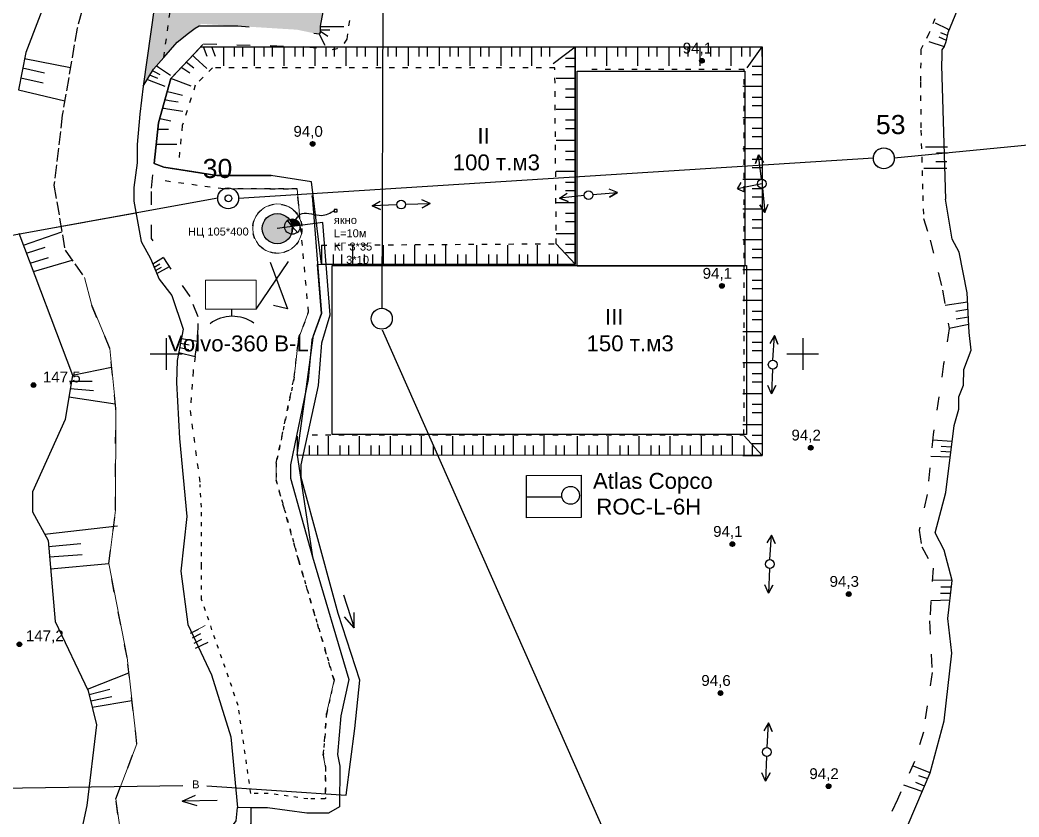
# Model space of a CAD drawing. Header units: millimetres. Extents: x 6243 to 9314, y 4730 to 7085.
# Drawn here: x 6954 to 7268, y 5654.5 to 5904.9 of the extents above; entities that cross this region are included whole.
import ezdxf

# ---------------------------------------------------------------- set-up
doc = ezdxf.new("R2010")
doc.units = ezdxf.units.MM
doc.header["$LTSCALE"] = 0.7
doc.linetypes.add('ACAD_ISO02W100', pattern=[15, 12, -3])
doc.linetypes.add('ACAD_ISO03W100', pattern=[30, 12, -18])
for name, color, linetype in [('відм', 14, 'Continuous'), ('горный отвод', 7, 'Continuous'), ('Пикет', 7, 'Continuous'), ('свердловини', 7, 'Continuous'), ('чорн', 255, 'Continuous')]:
    doc.layers.add(name, color=color, linetype=linetype)
doc.styles.get("Standard").update_dxf_attribs({"font": 'arial.ttf'})

# ---------------------------------------------------------------- blocks, each defined once
blk = doc.blocks.new('2')
at = {"layer": 'чорн', "color": 7, "ltscale": 0.2, "transparency": 33554687}
for points in [[(5384.23, 2474.06), (5382.07, 2477.27), (5383.33, 2476.55), (5382.07, 2477.27), (5382.25, 2475.85)], [(5385.02, 2472.91), (5387.23, 2469.73), (5387.02, 2471.17), (5387.23, 2469.73), (5385.97, 2470.41)]]:
    blk.add_lwpolyline(points, dxfattribs=at)
blk.add_circle((5384.63, 2473.49), 0.697, dxfattribs=at)

msp = doc.modelspace()

# ---------------------------------------------------------------- hatches: boundary and pattern name
at = {"ltscale": 0.2, "true_color": 0x000000, "transparency": 33554687}
h = msp.add_hatch(color=18, dxfattribs=at)
h.dxf.hatch_style = 1
h.paths.add_polyline_path([(7038.7, 5842.24, 0.06527), (7038.16, 5841.93), (7039.62, 5840.02, 0.128712)])
h.paths.add_polyline_path([(7039.66, 5839.38, 0.033608), (7039.62, 5840.02), (7039.33, 5837.63, 0.094694)])
at = {"layer": 'відм', "ltscale": 0.2}
h = msp.add_hatch(color=0, dxfattribs=at)
h.dxf.hatch_style = 1
h.paths.add_polyline_path([(6959.02, 5790.22, 1), (6957.55, 5790.23, 1)])
h = msp.add_hatch(color=0, dxfattribs=at)
h.dxf.hatch_style = 1
h.paths.add_polyline_path([(6954.59, 5708.76, 1), (6953.13, 5708.76, 1)])
at = {"layer": 'чорн', "ltscale": 0.2, "transparency": 33554687}
h = msp.add_hatch(color=8, dxfattribs=at)
h.dxf.hatch_style = 1
h.paths.add_polyline_path([(7056.45, 5940.3), (7056.68, 5942.17), (7057.18, 5944.31), (7057.34, 5946.06), (7057.41, 5946.53), (7057.5, 5947.49), (7057.8, 5949.27), (7058.02, 5950.59), (7058.34, 5951.03), (7058.92, 5951.83), (7010.66, 5951.83), (7002.32, 5951.83), (6992.74, 5884.17), (6995.98, 5889.47), (6999.23, 5893.2), (7003.42, 5898.01), (7006.96, 5900.76), (7009.04, 5902.37), (7009.59, 5902.65), (7011.03, 5903.73), (7021.97, 5903.06), (7022.46, 5903.06), (7026.06, 5902.81), (7041.09, 5901.88), (7046.38, 5900.78), (7048.02, 5900.55), (7048.32, 5900.76), (7048.43, 5901.56), (7048.43, 5902.99), (7048.54, 5903.52), (7049.99, 5910.64), (7051.12, 5914.49), (7051.4, 5917.06), (7051.94, 5919.93), (7052.43, 5922.51), (7053.01, 5925.72), (7054.3, 5930.51), (7055.29, 5935.11), (7055.49, 5937.45), (7056.05, 5939.1)])
h.paths.add_polyline_path([(7042.04, 5904.6), (7055.62, 5904.59), (7055.63, 5911.59), (7042.04, 5911.61)], flags=24)
h = msp.add_hatch(color=256, dxfattribs=at)
h.dxf.hatch_style = 1
h.paths.add_polyline_path([(7169.07, 5892.14, 1), (7167.6, 5892.15, 1)])
at = {"layer": 'чорн', "ltscale": 0.2}
h = msp.add_hatch(color=256, dxfattribs=at)
h.dxf.hatch_style = 1
h.paths.add_polyline_path([(7046.74, 5865.98, 1), (7045.27, 5865.98, 1)])
h = msp.add_hatch(color=5, dxfattribs=at)
h.dxf.hatch_style = 1
h.paths.add_polyline_path([(7030.15, 5839.38, 1), (7039.66, 5839.38, 1)])
at = {"layer": 'чорн', "ltscale": 0.2, "true_color": 0x000000, "transparency": 33554687}
h = msp.add_hatch(dxfattribs=at)
h.set_pattern_fill('ANGLE', color=18)
h.set_pattern_definition([(0, (0, 0), (0, 6.985), [5.08, -1.905]), (90, (0, 0), (-6.985, 4e-16), [5.08, -1.905])])
h.paths.add_polyline_path([(7040.72, 5842.17, 0.21866), (7038.71, 5842.25, -0.128712), (7039.62, 5840.03)])
h.paths.add_polyline_path([(7038.71, 5842.25, 0.06527), (7038.17, 5841.94), (7039.62, 5840.03, 0.128712)])
h.paths.add_polyline_path([(7039.62, 5840.03, -0.033608), (7039.67, 5839.39, -0.094694), (7039.33, 5837.64, 0.212662), (7041.21, 5838.21)])
h.paths.add_polyline_path([(7039.67, 5839.39, 0.033608), (7039.62, 5840.03), (7039.33, 5837.64, 0.094694)])
at = {"layer": 'чорн', "linetype": 'ACAD_ISO03W100', "ltscale": 0.2, "transparency": 33554687}
h = msp.add_hatch(color=8, dxfattribs=at)
h.dxf.hatch_style = 1
h.paths.add_polyline_path([(7038.7, 5842.24, -0.128712), (7039.62, 5840.02), (7042, 5840.34, 0.491349)])
at = {"layer": 'чорн', "ltscale": 0.2}
h = msp.add_hatch(color=256, dxfattribs=at)
h.dxf.hatch_style = 1
h.paths.add_polyline_path([(7175.33, 5821.36, 1), (7173.87, 5821.36, 1)])
h = msp.add_hatch(color=256, dxfattribs=at)
h.dxf.hatch_style = 1
h.paths.add_polyline_path([(7203.24, 5770.54, 1), (7201.77, 5770.54, 1)])
h = msp.add_hatch(color=256, dxfattribs=at)
h.dxf.hatch_style = 1
h.paths.add_polyline_path([(7178.63, 5740.27, 1), (7177.17, 5740.27, 1)])
h = msp.add_hatch(color=256, dxfattribs=at)
h.dxf.hatch_style = 1
h.paths.add_polyline_path([(7215.21, 5724.56, 1), (7213.75, 5724.56, 1)])
h = msp.add_hatch(color=256, dxfattribs=at)
h.dxf.hatch_style = 1
h.paths.add_polyline_path([(7174.91, 5693.44, 1), (7173.44, 5693.44, 1)])
h = msp.add_hatch(color=256, dxfattribs=at)
h.dxf.hatch_style = 1
h.paths.add_polyline_path([(7208.86, 5664.15, 1), (7207.39, 5664.15, 1)])

# ---------------------------------------------------------------- linework, layer by layer
at = {"color": 7, "ltscale": 0.2, "transparency": 33554687}
for points in [[(7179.51, 5851.83), (7180.63, 5853.9)], [(7187.16, 5853.5), (7179.51, 5851.83)], [(7179.51, 5851.83), (7181.67, 5850.96)]]:
    msp.add_lwpolyline(points, dxfattribs=at)
at = {"ltscale": 0.2, "transparency": 33554687}
msp.add_lwpolyline([(7052.8, 5844.67), (7053.66, 5844.67), (7053.66, 5845.38), (7052.8, 5845.38)], close=True, dxfattribs=at)
msp.add_spline([(7039.62, 5840.02), (7042.74, 5844.13), (7048.83, 5843.55), (7052.8, 5845.04)], degree=3, dxfattribs=at)
at = {"layer": 'відм', "color": 0, "ltscale": 0.2}
for centre in [(6958.29, 5790.22), (6953.86, 5708.76)]:
    msp.add_circle(centre, 0.733, dxfattribs=at)
at = {"layer": 'горный отвод', "color": 7, "ltscale": 0.2}
msp.add_circle((7019.54, 5848.89), 1.06, dxfattribs=at)
at = {"layer": 'Пикет', "color": 7, "ltscale": 0.2}
for p in [(7032.85, 5856.02), (7045.83, 5849.61), (7048.78, 5812.68)]:
    msp.add_point(p, dxfattribs=at)
at = {"layer": 'свердловини', "color": 7, "ltscale": 0.5}
for p, q in [((7069.19, 6181.27), (7067.7, 5814.36)), ((7374.64, 5875.73), (7228.78, 5861.48)), ((7222.2, 5861.47), (7022.76, 5848.89)), ((7016.18, 5848.9), (6943.86, 5835.87)), ((7067.85, 5807.62), (7156.74, 5606.64))]:
    msp.add_line(p, q, dxfattribs=at)
at = {"layer": 'свердловини', "color": 7}
for centre in [(7225.49, 5861.47), (7019.47, 5848.9), (7067.73, 5811.07)]:
    msp.add_circle(centre, 3.29, dxfattribs=at)
at = {"layer": 'чорн', "color": 18, "ltscale": 0.2, "true_color": 0x000000, "transparency": 33554687}
for p, q in [((7055.8, 5902.82), (7048.43, 5902.82)), ((7241.63, 5904.05), (7245.48, 5902.16)), ((7049.91, 5896.9), (7048.02, 5900.55)), ((7051.37, 5901.75), (7048.43, 5901.75)), ((7050.74, 5899.73), (7048.43, 5901.27)), ((7242.73, 5899.63), (7245.1, 5898.59)), ((7243.29, 5901.02), (7245.13, 5900.32)), ((7239.68, 5898.17), (7244.45, 5896.64)), ((6997.55, 5890.04), (6996.88, 5890.49)), ((7001.33, 5887.54), (6997.55, 5890.04)), ((6994.77, 5885.97), (6994.02, 5886.27)), ((6995.56, 5887.33), (6994.85, 5887.63)), ((6997.4, 5886.54), (6995.56, 5887.33)), ((6996.35, 5888.65), (6995.7, 5889.01)), ((6998.13, 5887.69), (6996.35, 5888.65)), ((6999.67, 5884.04), (6994.77, 5885.97))]:
    msp.add_line(p, q, dxfattribs=at)
at = {"layer": 'чорн', "ltscale": 0.2, "transparency": 33554687}
for p, q in [((7245.48, 5902.16), (7246.03, 5901.89)), ((7245.13, 5900.32), (7245.46, 5900.2)), ((6994.99, 5799.99), (6994.99, 5799.99)), ((6994.99, 5799.99), (6999.99, 5799.99)), ((7194.99, 5799.99), (7194.99, 5799.99))]:
    msp.add_line(p, q, dxfattribs=at)
at = {"layer": 'чорн', "color": 1, "ltscale": 0.2, "transparency": 33554687}
for p, q in [((7012.83, 5893.48), (7011.7, 5896.52)), ((7015.48, 5893.48), (7014.32, 5896.52)), ((7018.05, 5890.52), (7018.05, 5896.52)), ((7021.4, 5893.48), (7021.4, 5896.52)), ((7024.03, 5893.48), (7024.03, 5896.52)), ((7027.75, 5890.52), (7027.75, 5896.52)), ((7030.76, 5893.48), (7030.76, 5896.52)), ((7033.39, 5893.48), (7033.39, 5896.52)), ((7037.11, 5890.52), (7037.11, 5896.52)), ((7040.47, 5893.48), (7040.47, 5896.52)), ((7043.09, 5893.48), (7043.09, 5896.52)), ((7046.82, 5890.52), (7046.82, 5896.52)), ((7050.22, 5893.48), (7050.22, 5896.52)), ((7052.85, 5893.48), (7052.85, 5896.52)), ((7056.57, 5890.52), (7056.57, 5896.52)), ((7060, 5893.48), (7060, 5896.52)), ((7062.62, 5893.48), (7062.62, 5896.52)), ((7066.35, 5890.52), (7066.35, 5896.52)), ((7069.77, 5893.48), (7069.77, 5896.52)), ((7072.4, 5893.48), (7072.4, 5896.52)), ((7076.12, 5890.52), (7076.12, 5896.52)), ((7079.5, 5893.48), (7079.5, 5896.52)), ((7082.12, 5893.48), (7082.12, 5896.52)), ((7085.85, 5890.52), (7085.85, 5896.52)), ((7089.2, 5893.48), (7089.2, 5896.52)), ((7091.83, 5893.48), (7091.83, 5896.52)), ((7095.55, 5890.52), (7095.55, 5896.52)), ((7098.85, 5893.48), (7098.85, 5896.52)), ((7101.48, 5893.48), (7101.48, 5896.52)), ((7105.2, 5890.52), (7105.2, 5896.52)), ((7108.56, 5893.48), (7108.56, 5896.52)), ((7111.19, 5893.48), (7111.19, 5896.52)), ((7114.91, 5890.52), (7114.91, 5896.52)), ((7117.92, 5893.48), (7117.92, 5896.52)), ((7120.54, 5893.48), (7120.54, 5896.52)), ((7121.6, 5891.23), (7128.52, 5896.52)), ((7132.12, 5893.48), (7132.12, 5896.52)), ((7134.75, 5893.48), (7134.75, 5896.52)), ((7138.47, 5890.52), (7138.47, 5896.52)), ((7141.88, 5893.48), (7141.88, 5896.52)), ((7144.51, 5893.48), (7144.51, 5896.52)), ((7148.23, 5890.52), (7148.23, 5896.52)), ((7151.65, 5893.48), (7151.65, 5896.52)), ((7154.28, 5893.48), (7154.28, 5896.52)), ((7158, 5890.52), (7158, 5896.52)), ((7161.43, 5893.48), (7161.43, 5896.52)), ((7164.05, 5893.48), (7164.05, 5896.52)), ((7167.78, 5890.52), (7167.78, 5896.52)), ((7171.15, 5893.48), (7171.15, 5896.52)), ((7173.78, 5893.48), (7173.78, 5896.52)), ((7177.5, 5890.52), (7177.5, 5896.52)), ((7180.86, 5893.48), (7180.86, 5896.52)), ((7182.59, 5889.85), (7187.21, 5896.52)), ((7183.49, 5893.48), (7183.49, 5896.52)), ((7187.21, 5893.48), (7187.21, 5896.52)), ((7009.1, 5893.08), (7008.3, 5893.83)), ((7012.79, 5889.64), (7009.1, 5893.08)), ((7125.47, 5892.97), (7128.52, 5892.97)), ((7005.56, 5889.45), (7004.71, 5890.02)), ((7007.4, 5888.22), (7005.56, 5889.45)), ((7006.82, 5891.24), (7006.28, 5891.69)), ((7008.64, 5889.76), (7006.82, 5891.24)), ((7125.47, 5890.34), (7128.52, 5890.34)), ((7184.16, 5890.45), (7187.21, 5890.45)), ((7007.83, 5884.11), (7001.45, 5886.55)), ((7122.51, 5886.62), (7128.52, 5886.62)), ((7184.16, 5887.82), (7187.21, 5887.82)), ((7125.47, 5883.26), (7128.52, 5883.26)), ((7181.21, 5884.1), (7187.21, 5884.1)), ((7001.38, 5882.12), (7000.29, 5882.4)), ((7005.09, 5881.19), (7001.38, 5882.12)), ((7125.47, 5880.64), (7128.52, 5880.64)), ((7184.16, 5880.67), (7187.21, 5880.67)), ((6999.35, 5877.08), (6998.82, 5877.16)), ((7000.4, 5876.92), (6999.35, 5877.08)), ((7000.93, 5879.56), (6999.56, 5879.8)), ((7005.21, 5876.19), (7000.4, 5876.92)), ((7003.78, 5879.07), (7000.93, 5879.56)), ((7122.51, 5876.91), (7128.52, 5876.91)), ((7184.16, 5878.05), (7187.21, 5878.05)), ((6998.46, 5873.74), (6997.9, 5873.85)), ((7001.43, 5873.18), (6998.46, 5873.74)), ((7181.21, 5874.32), (7187.21, 5874.32)), ((7000.74, 5870.52), (6997.32, 5870.52)), ((7125.47, 5873.51), (7128.52, 5873.51)), ((7125.47, 5870.88), (7128.52, 5870.88)), ((7184.16, 5870.95), (7187.21, 5870.95)), ((7184.16, 5868.32), (7187.21, 5868.32)), ((7003.36, 5865.76), (6996.82, 5865.76)), ((7122.51, 5867.16), (7128.52, 5867.16)), ((7181.21, 5864.6), (7187.21, 5864.6)), ((7125.47, 5863.73), (7128.52, 5863.73)), ((7125.47, 5861.11), (7128.52, 5861.11)), ((7184.16, 5861.24), (7187.21, 5861.24)), ((7184.16, 5858.61), (7187.21, 5858.61)), ((7122.51, 5857.38), (7128.52, 5857.38)), ((7181.21, 5854.89), (7187.21, 5854.89)), ((7125.47, 5853.96), (7128.52, 5853.96)), ((7184.16, 5851.97), (7187.21, 5851.97)), ((7125.47, 5851.33), (7128.52, 5851.33)), ((7184.16, 5849.35), (7187.21, 5849.35)), ((7122.51, 5847.61), (7128.52, 5847.61)), ((7181.21, 5845.62), (7187.21, 5845.62)), ((7125.47, 5844.23), (7128.52, 5844.23)), ((7184.16, 5842.27), (7187.21, 5842.27)), ((7125.47, 5841.61), (7128.52, 5841.61)), ((7184.16, 5839.64), (7187.21, 5839.64)), ((7122.51, 5837.88), (7128.52, 5837.88)), ((7048.77, 5834.18), (7048.77, 5828.18)), ((7058.48, 5834.18), (7058.48, 5828.18)), ((7068.2, 5834.18), (7068.2, 5828.18)), ((7077.98, 5834.18), (7077.98, 5828.18)), ((7087.75, 5834.18), (7087.75, 5828.18)), ((7097.51, 5834.18), (7097.51, 5828.18)), ((7107.22, 5834.18), (7107.22, 5828.18)), ((7116.57, 5834.18), (7116.57, 5828.18)), ((7122.56, 5834.64), (7128.52, 5828.18)), ((7125.47, 5834.53), (7128.52, 5834.53)), ((7181.21, 5835.92), (7187.21, 5835.92)), ((7184.16, 5832.91), (7187.21, 5832.91)), ((7052.49, 5831.22), (7052.49, 5828.18)), ((7055.12, 5831.22), (7055.12, 5828.18)), ((7062.2, 5831.22), (7062.2, 5828.18)), ((7064.83, 5831.22), (7064.83, 5828.18)), ((7071.93, 5831.22), (7071.93, 5828.18)), ((7074.55, 5831.22), (7074.55, 5828.18)), ((7081.7, 5831.22), (7081.7, 5828.18)), ((7084.33, 5831.22), (7084.33, 5828.18)), ((7091.48, 5831.22), (7091.48, 5828.18)), ((7094.1, 5831.22), (7094.1, 5828.18)), ((7101.23, 5831.22), (7101.23, 5828.18)), ((7103.86, 5831.22), (7103.86, 5828.18)), ((7110.94, 5831.22), (7110.94, 5828.18)), ((7113.56, 5831.22), (7113.56, 5828.18)), ((7120.29, 5831.22), (7120.29, 5828.18)), ((7122.92, 5831.22), (7122.92, 5828.18)), ((7125.47, 5831.9), (7128.52, 5831.9)), ((7184.16, 5830.28), (7187.21, 5830.28)), ((7122.51, 5828.18), (7128.52, 5828.18)), ((7181.21, 5826.56), (7187.21, 5826.56)), ((7184.16, 5823.2), (7187.21, 5823.2)), ((7184.16, 5820.58), (7187.21, 5820.58)), ((7181.21, 5816.85), (7187.21, 5816.85)), ((7184.16, 5813.45), (7187.21, 5813.45)), ((7184.16, 5810.82), (7187.21, 5810.82)), ((7181.21, 5807.1), (7187.21, 5807.1)), ((7184.16, 5803.67), (7187.21, 5803.67)), ((7184.16, 5801.05), (7187.21, 5801.05)), ((7181.21, 5797.32), (7187.21, 5797.32)), ((7184.16, 5793.9), (7187.21, 5793.9)), ((7184.16, 5791.27), (7187.21, 5791.27)), ((7181.21, 5787.55), (7187.21, 5787.55)), ((7184.16, 5784.17), (7187.21, 5784.17)), ((7184.16, 5781.55), (7187.21, 5781.55)), ((7181.21, 5777.82), (7187.21, 5777.82)), ((7041.17, 5774.18), (7041.17, 5768.18)), ((7050.88, 5774.18), (7050.88, 5768.18)), ((7060.6, 5774.18), (7060.6, 5768.18)), ((7070.38, 5774.18), (7070.38, 5768.18)), ((7080.15, 5774.18), (7080.15, 5768.18)), ((7089.91, 5774.18), (7089.91, 5768.18)), ((7099.61, 5774.18), (7099.61, 5768.18)), ((7108.97, 5774.18), (7108.97, 5768.18)), ((7118.68, 5774.18), (7118.68, 5768.18)), ((7129.09, 5774.18), (7129.09, 5768.18)), ((7138.79, 5774.18), (7138.79, 5768.18)), ((7148.52, 5774.18), (7148.52, 5768.18)), ((7158.29, 5774.18), (7158.29, 5768.18)), ((7168.07, 5774.18), (7168.07, 5768.18)), ((7177.82, 5774.18), (7177.82, 5768.18)), ((7181.6, 5774.22), (7187.21, 5768.12)), ((7184.16, 5774.47), (7187.21, 5774.47)), ((7044.89, 5771.23), (7044.89, 5768.18)), ((7047.52, 5771.23), (7047.52, 5768.18)), ((7054.6, 5771.23), (7054.6, 5768.18)), ((7057.23, 5771.23), (7057.23, 5768.18)), ((7064.33, 5771.23), (7064.33, 5768.18)), ((7066.95, 5771.23), (7066.95, 5768.18)), ((7074.1, 5771.23), (7074.1, 5768.18)), ((7076.73, 5771.23), (7076.73, 5768.18)), ((7083.87, 5771.23), (7083.87, 5768.18)), ((7086.5, 5771.23), (7086.5, 5768.18)), ((7093.63, 5771.23), (7093.63, 5768.18)), ((7096.26, 5771.23), (7096.26, 5768.18)), ((7103.34, 5771.23), (7103.34, 5768.18)), ((7105.96, 5771.23), (7105.96, 5768.18)), ((7112.69, 5771.23), (7112.69, 5768.18)), ((7115.32, 5771.23), (7115.32, 5768.18)), ((7122.4, 5771.23), (7122.4, 5768.18)), ((7125.03, 5771.23), (7125.03, 5768.18)), ((7132.81, 5771.23), (7132.81, 5768.18)), ((7135.44, 5771.23), (7135.44, 5768.18)), ((7142.52, 5771.23), (7142.52, 5768.18)), ((7145.14, 5771.23), (7145.14, 5768.18)), ((7152.24, 5771.23), (7152.24, 5768.18)), ((7154.87, 5771.23), (7154.87, 5768.18)), ((7162.02, 5771.23), (7162.02, 5768.18)), ((7164.64, 5771.23), (7164.64, 5768.18)), ((7171.79, 5771.23), (7171.79, 5768.18)), ((7174.42, 5771.23), (7174.42, 5768.18)), ((7181.55, 5771.23), (7181.55, 5768.18)), ((7184.16, 5771.84), (7187.21, 5771.84)), ((7184.17, 5771.23), (7184.17, 5768.18)), ((7181.21, 5768.12), (7187.21, 5768.12))]:
    msp.add_line(p, q, dxfattribs=at)
at = {"layer": 'чорн', "color": 7, "linetype": 'ACAD_ISO03W100', "ltscale": 0.2}
for p, q in [((7046.16, 5896.28), (7043, 5896.59)), ((7032.53, 5851.84), (7041.15, 5851.84)), ((7044.71, 5813.18), (7042.45, 5837.67)), ((7034.56, 5765.67), (7040.22, 5792.68)), ((7041.64, 5735), (7034.56, 5760.34)), ((7052.75, 5697.5), (7041.64, 5735)), ((7049.34, 5673.89), (7050.41, 5686.97)), ((7050.03, 5661.8), (7050.04, 5670.06))]:
    msp.add_line(p, q, dxfattribs=at)
at = {"layer": 'чорн', "color": 18, "ltscale": 0.2, "true_color": 0x000000}
for p, q in [((7245.55, 5865.02), (7238.56, 5865.02)), ((7245.55, 5863.12), (7241.99, 5863.12)), ((7245.32, 5858.29), (7238.09, 5858.29)), ((7245.32, 5860.35), (7241.82, 5860.35))]:
    msp.add_line(p, q, dxfattribs=at)
at = {"layer": 'чорн', "color": 7, "lineweight": 0, "ltscale": 0.2}
for p, q in [((7117.9, 5854.89), (7222.2, 5861.47)), ((7222.2, 5861.47), (7117.9, 5854.89)), ((6999.26, 5858.7), (7008.66, 5857.23)), ((7008.66, 5857.23), (7015.88, 5856.09)), ((7015.88, 5856.09), (7032.82, 5856.09)), ((6989.81, 5848), (6989.82, 5852.28)), ((7020.94, 5851.84), (7032.53, 5851.84)), ((7041.15, 5851.84), (7041.54, 5847.54)), ((7244.85, 5848.64), (7246.98, 5836.09)), ((6990.5, 5844.27), (6989.81, 5848)), ((7041.54, 5847.54), (7042.01, 5842.44)), ((6943.86, 5835.87), (6990.5, 5844.27)), ((6974.29, 5841.35), (6943.86, 5835.87)), ((7042.57, 5840.42), (7049.19, 5841.31)), ((7049.19, 5841.31), (7051.47, 5812.24)), ((7246.98, 5836.09), (7249.13, 5831.96)), ((7249.13, 5831.96), (7251.63, 5819.19)), ((6976.47, 5815.61), (6974.27, 5824.03)), ((7251.63, 5819.19), (7252.32, 5806.75)), ((6982.27, 5801.69), (6976.47, 5815.61)), ((7041.54, 5804.73), (7044.71, 5813.18)), ((7051.47, 5812.24), (7048.9, 5803.45)), ((7040.22, 5792.68), (7041.54, 5804.73)), ((7252.32, 5806.75), (7252.89, 5801.2)), ((6984.12, 5782.88), (6982.27, 5801.69)), ((7048.9, 5803.45), (7047.87, 5790.09)), ((7252.89, 5801.2), (7250.58, 5795.07)), ((7250.58, 5795.07), (7250.57, 5790.14)), ((7047.87, 5790.09), (7042.41, 5765.19)), ((7250.57, 5790.14), (7249.06, 5786.51)), ((7249.06, 5786.51), (7249.05, 5782.6)), ((6984.09, 5750.9), (6984.12, 5782.88)), ((7249.05, 5782.6), (7247.55, 5777.49)), ((7247.55, 5777.49), (7245, 5756.49)), ((7034.56, 5760.34), (7034.56, 5765.67)), ((7245, 5756.49), (7241.65, 5743.79)), ((6981.95, 5734.12), (6984.09, 5750.9)), ((7046.39, 5746.47), (7053.98, 5718.48)), ((7241.65, 5743.79), (7244.41, 5738.34)), ((7099.57, 5735.91), (7156.74, 5606.64)), ((7244.41, 5738.34), (7247, 5728.83)), ((6987.7, 5704.58), (6981.95, 5734.12)), ((7247, 5728.83), (7245.61, 5716.84)), ((7053.98, 5718.48), (7060.87, 5697.5)), ((7245.61, 5716.84), (7246.89, 5705.95)), ((7007.92, 5712.35), (7012.26, 5714.7)), ((6990.79, 5677.47), (6987.7, 5704.58)), ((7246.89, 5705.95), (7244.46, 5684.71)), ((7050.41, 5686.97), (7052.75, 5697.5)), ((7060.87, 5697.5), (7059.29, 5682.31)), ((7059.29, 5682.31), (7056.54, 5661.36)), ((7244.46, 5684.71), (7240.06, 5668.33)), ((6984.12, 5660.19), (6990.79, 5677.47)), ((7050.04, 5670.06), (7049.34, 5673.89)), ((7240.06, 5668.33), (7233.17, 5652.15)), ((7021.99, 5663.71), (7050.03, 5661.8)), ((6987.74, 5634.54), (6984.12, 5660.19)), ((7054.5, 5661.5), (7054.49, 5657.73)), ((7056.54, 5661.36), (7054.5, 5661.5)), ((7021.98, 5653.32), (7022.4, 5657.44)), ((7031.77, 5657.43), (7026.54, 5657.43)), ((7026.54, 5657.43), (7026.54, 5652.44)), ((7044.2, 5655.72), (7031.77, 5657.43)), ((7054.49, 5657.73), (7051.04, 5655.71)), ((7051.04, 5655.71), (7044.2, 5655.72))]:
    msp.add_line(p, q, dxfattribs=at)
at = {"layer": 'чорн', "color": 1, "lineweight": 0, "ltscale": 0.2}
for p, q in [((7187.21, 5854.89), (7187.21, 5768.12)), ((7113.16, 5761.77), (7130.37, 5761.88)), ((7130.37, 5761.88), (7130.37, 5748.63)), ((7130.37, 5748.63), (7113.16, 5748.51))]:
    msp.add_line(p, q, dxfattribs=at)
at = {"layer": 'чорн', "lineweight": 0, "ltscale": 0.2}
for p, q in [((7032.53, 5851.84), (7020.94, 5851.84)), ((7041.15, 5851.84), (7032.53, 5851.84)), ((7041.54, 5847.54), (7041.15, 5851.84)), ((7042.01, 5842.44), (7041.54, 5847.54))]:
    msp.add_line(p, q, dxfattribs=at)
at = {"layer": 'чорн', "color": 7, "ltscale": 0.15}
for p, q in [((7246.98, 5836.09), (7244.85, 5848.64)), ((7249.13, 5831.96), (7246.98, 5836.09)), ((7251.63, 5819.19), (7249.13, 5831.96)), ((7252.32, 5806.75), (7251.63, 5819.19)), ((7252.89, 5801.2), (7252.32, 5806.75)), ((7250.58, 5795.07), (7252.89, 5801.2)), ((7250.57, 5790.14), (7250.58, 5795.07)), ((7249.06, 5786.51), (7250.57, 5790.14)), ((7249.05, 5782.6), (7249.06, 5786.51)), ((7247.55, 5777.49), (7249.05, 5782.6)), ((7245, 5756.49), (7247.55, 5777.49)), ((7241.65, 5743.79), (7245, 5756.49)), ((7244.41, 5738.34), (7241.65, 5743.79)), ((7247, 5728.83), (7244.41, 5738.34)), ((7245.61, 5716.84), (7247, 5728.83)), ((7246.89, 5705.95), (7245.61, 5716.84)), ((7244.46, 5684.71), (7246.89, 5705.95)), ((7240.06, 5668.33), (7244.46, 5684.71)), ((7233.17, 5652.15), (7240.06, 5668.33))]:
    msp.add_line(p, q, dxfattribs=at)
at = {"layer": 'чорн', "ltscale": 0.2}
for p, q in [((7049.19, 5841.31), (7034.91, 5839.38)), ((7051.47, 5812.24), (7049.19, 5841.31)), ((7048.9, 5803.45), (7051.47, 5812.24)), ((7047.87, 5790.09), (7048.9, 5803.45)), ((7042.41, 5765.19), (7047.87, 5790.09)), ((7042.41, 5761.15), (7042.41, 5765.19)), ((7046.39, 5746.47), (7042.41, 5761.15)), ((7053.98, 5718.48), (7046.39, 5746.47)), ((7060.87, 5697.5), (7053.98, 5718.48)), ((7059.29, 5682.31), (7060.87, 5697.5)), ((7056.54, 5661.36), (7059.29, 5682.31))]:
    msp.add_line(p, q, dxfattribs=at)
at = {"layer": 'чорн', "color": 1, "lineweight": 0, "ltscale": 0.2, "transparency": 33554687}
for p, q in [((7012.34, 5814.04), (7012.35, 5823.19)), ((7012.35, 5823.19), (7028.29, 5823.22)), ((7028.29, 5823.22), (7028.27, 5814.02)), ((7028.27, 5814.02), (7012.34, 5814.04))]:
    msp.add_line(p, q, dxfattribs=at)
at = {"layer": 'чорн', "color": 7, "linetype": 'ACAD_ISO03W100', "ltscale": 0.5}
msp.add_line((7009.99, 5811.67), (7007.48, 5818), dxfattribs=at)
at = {"layer": 'чорн', "color": 7, "ltscale": 0.2, "transparency": 33554687}
for p, q in [((6999.99, 5804.99), (6999.99, 5794.99)), ((7199.99, 5804.99), (7199.99, 5794.99)), ((6994.99, 5799.99), (7004.99, 5799.99)), ((7194.99, 5799.99), (7204.99, 5799.99)), ((7194.99, 5799.99), (7199.99, 5799.99))]:
    msp.add_line(p, q, dxfattribs=at)
at = {"layer": 'чорн', "color": 255, "lineweight": 0, "ltscale": 0.2}
for p, q in [((7042.41, 5765.19), (7042.41, 5761.15)), ((7042.41, 5761.15), (7046.39, 5746.47))]:
    msp.add_line(p, q, dxfattribs=at)
at = {"layer": 'чорн', "color": 7, "ltscale": 0.2}
for points in [[(7050.93, 6297.9), (7027.87, 6239.55), (6918.97, 6216.32), (6910.66, 6204.42), (6911.6, 5663.07), (7005.23, 5664.36)], [(6955.45, 5892.83), (6969.89, 5889.98)], [(6954.87, 5889.89), (6961.79, 5888.29)], [(6954.26, 5886.78), (6961.34, 5885.2)], [(6953.53, 5883.04), (6968.11, 5879.54)], [(7045.81, 5849.54), (7048.77, 5812.71), (7045.74, 5804.39)], [(6955.17, 5834.15), (6967.21, 5838.37)], [(6956.11, 5831.66), (6961.91, 5833.52)], [(6957.28, 5828.54), (6963.01, 5830.28)], [(6995.75, 5828.28), (6999.14, 5830.43)], [(6958.27, 5825.91), (6970.43, 5829.44)], [(6996.19, 5827.23), (6997.98, 5828.32)], [(6996.63, 5826.19), (6998.48, 5827.25)], [(6997.03, 5825.26), (7001.01, 5827.51)], [(7251.8, 5816.22), (7244.8, 5815.17)], [(7251.92, 5813.94), (7248.07, 5813.32)], [(7252.05, 5811.58), (7248.17, 5810.96)], [(7252.18, 5809.3), (7246.01, 5807.98)], [(7004.8, 5804.83), (7009.79, 5803.99)], [(7004.24, 5801.99), (7007.12, 5801.41)], [(7004.52, 5803.41), (7007.23, 5802.9)], [(7003.94, 5800.47), (7009.1, 5799.23)], [(6970.56, 5793.31), (6982.85, 5795.82)], [(6969.86, 5789.11), (6977.12, 5788.5)], [(6970.25, 5791.42), (6976.73, 5791.41)], [(6969.42, 5786.51), (6983.98, 5784.35)], [(7246.94, 5772.48), (7240.83, 5772.86)], [(7246.74, 5770.75), (7243.52, 5770.95)], [(7246.35, 5767.61), (7240.31, 5767.77)], [(7246.54, 5769.18), (7243.36, 5769.33)], [(6961.74, 5743.4), (6984.69, 5746.02)], [(6963.01, 5739.52), (6973.15, 5740.46)], [(6963.29, 5736.26), (6973.61, 5737.03)], [(6963.62, 5732.53), (6981.95, 5734.12)], [(7247, 5728.83), (7240.72, 5728.93)], [(7246.76, 5726.7), (7243.37, 5726.7)], [(7246.53, 5724.72), (7243.3, 5724.73)], [(7246.29, 5722.67), (7240.3, 5722.45)], [(7007.67, 5712.22), (7010.09, 5713.53)], [(7008.27, 5710.8), (7010.83, 5712.11)], [(7008.75, 5709.08), (7011.23, 5710.35)], [(7009.19, 5707.5), (7013.2, 5709.47)], [(6975.25, 5694.71), (6988.25, 5699.77)], [(6975.8, 5692.96), (6982.31, 5694.62)], [(6976.26, 5691.05), (6982.93, 5692.33)], [(6976.75, 5689), (6989.23, 5691.1)], [(7240.06, 5668.33), (7234.55, 5670.63)], [(7239.29, 5666.53), (7236.51, 5667.43)], [(7012.75, 5664.34), (7056.54, 5661.36)], [(7237.59, 5662.52), (7231.77, 5664.47)], [(7238.31, 5664.21), (7235.58, 5665.39)]]:
    msp.add_lwpolyline(points, dxfattribs=at)
at = {"layer": 'чорн', "color": 7, "ltscale": 0.5}
for points in [[(7138.69, 6164.65), (7113.23, 6178.85), (7095.6, 6187.52), (7073.13, 6192.28), (7039.1, 6189.38), (7022.19, 6188.38), (7003.53, 6185.13), (6989, 6185.15), (6969.22, 6174.82), (6966.03, 6169.62), (6962.65, 6155.69), (6961.36, 6136.42), (6959.66, 6119.22), (6962.83, 6101.88), (6964.98, 6074.03), (6966.82, 6064.29), (6966.79, 6042.76), (6967.84, 6026.47), (6973.55, 5973.68), (6971.14, 5952.72), (6966.26, 5929.74), (6964.37, 5916.91), (6955.84, 5894.77), (6953.53, 5883.04)], [(6953.72, 5837.98), (6970.56, 5793.31), (6968.22, 5779.39), (6957.94, 5756.67), (6957.94, 5750.39), (6962.85, 5741.37), (6965.08, 5715.93), (6975.52, 5694.15), (6978.08, 5683.45), (6975.02, 5658.13), (6968.32, 5627.03)], [(7003.2, 5790.99), (7004.13, 5773.39), (7006.43, 5748.88), (7004.63, 5731.72), (7006.81, 5714.97), (7014.23, 5699.14), (7020.26, 5679.67), (7022.4, 5657.44)], [(6920.79, 5466.74), (6914.85, 5468.71), (6921.03, 5477.33), (6929.1, 5498.92), (6936.08, 5509.98), (6948.62, 5528.55), (6955.98, 5548.26), (6972.12, 5575.57), (6985.33, 5589.67), (6996.29, 5604.71), (7006.58, 5625.15), (7015.6, 5644.57), (7021.98, 5653.32), (7022.4, 5657.44)], [(7026.54, 5657.43), (7026.54, 5652.44), (7017.72, 5637.9), (7013.68, 5621.81), (6990.43, 5588.84), (6972.58, 5570.05), (6956.45, 5537.28), (6940.03, 5508.77), (6929.68, 5491.01), (6924.82, 5481.47), (6921.03, 5477.33)]]:
    msp.add_lwpolyline(points, dxfattribs=at)
at = {"layer": 'чорн', "color": 18, "ltscale": 0.2, "true_color": 0x000000, "transparency": 33554687}
msp.add_lwpolyline([(7002.32, 5951.83), (6992.74, 5884.17)], dxfattribs=at)
at = {"layer": 'чорн', "color": 18, "linetype": 'ACAD_ISO03W100', "ltscale": 0.2, "true_color": 0x000000, "transparency": 33554687}
msp.add_lwpolyline([(6999.23, 5893.2), (7006.71, 5947.29), (7057.51, 5947.29)], dxfattribs=at)
at = {"layer": 'чорн', "color": 7, "linetype": 'ACAD_ISO03W100', "ltscale": 0.2, "transparency": 33554687}
for points in [[(7056.82, 5898.95), (7060.45, 5924.58)], [(7241.52, 5905.27), (7239.68, 5900.64), (7237.15, 5895.67), (7236.99, 5885.36), (7237.15, 5870.28), (7237.75, 5849.75), (7237.96, 5842.54), (7237.96, 5842.54), (7237.96, 5842.54), (7237.96, 5842.54), (7237.96, 5842.54), (7237.96, 5842.54), (7237.96, 5842.54), (7237.96, 5842.54), (7237.96, 5842.54), (7237.96, 5842.54)]]:
    msp.add_lwpolyline(points, dxfattribs=at)
at = {"layer": 'чорн', "color": 7, "linetype": 'ACAD_ISO02W100', "ltscale": 0.5}
msp.add_lwpolyline([(6977.54, 5922.87), (6972, 5902.35), (6967.35, 5875.08), (6964.73, 5853), (6968.19, 5832.6), (6974.27, 5824.03)], dxfattribs=at)
at = {"layer": 'чорн', "color": 7, "ltscale": 0.2, "transparency": 33554687}
for points in [[(7249.25, 5909.76), (7245.6, 5900.85), (7245, 5898.11), (7244.45, 5896.64), (7243.74, 5895.54), (7243.68, 5895.16), (7243.68, 5894.77), (7243.68, 5892.67), (7243.57, 5891.44), (7243.57, 5890.59)], [(7046.38, 5900.78), (7048.02, 5900.55), (7048.32, 5900.76), (7048.43, 5901.56), (7048.43, 5902.99), (7049.35, 5907.53)], [(6992.74, 5884.17), (6995.98, 5889.47), (6999.23, 5893.2), (7003.42, 5898.01), (7006.96, 5900.76), (7009.04, 5902.37), (7010.39, 5903.06), (7013.03, 5903.06), (7017.97, 5903.06), (7022.46, 5903.06), (7026.06, 5902.81)], [(7243.57, 5890.59), (7244.85, 5848.64)]]:
    msp.add_lwpolyline(points, dxfattribs=at)
at = {"layer": 'чорн', "color": 1, "ltscale": 0.2, "transparency": 33554687}
for points in [[(7048.43, 5901.27), (7048.32, 5900.76)], [(7128.52, 5896.52), (7128.52, 5828.07), (7048.77, 5828.18), (7045.61, 5854.11), (7032.82, 5856.09), (7015.88, 5856.09), (6999.26, 5858.7), (6996.2, 5859.81), (6997.54, 5872.57), (7001.45, 5886.55), (7010.83, 5896.52), (7187.21, 5896.52)], [(7187.21, 5896.52), (7187.21, 5768.12), (7041.17, 5768.18), (7046.26, 5805.8), (7048.77, 5812.71), (7047.54, 5828.07)], [(7047.54, 5828.07), (7128.52, 5828.18), (7128.52, 5896.52)], [(7187.21, 5896.52), (7187.21, 5854.89)], [(7008.78, 5894.34), (7001.45, 5886.55), (6997.54, 5872.57), (6996.2, 5859.81), (6999.26, 5858.7), (7015.88, 5856.09), (7032.82, 5856.09), (7032.82, 5856.09)], [(7028.27, 5814.02), (7038.46, 5829.03)], [(7032.66, 5828.86), (7038.13, 5814.15), (7033.73, 5815.23)], [(7020.58, 5811.83), (7020.58, 5814.03)], [(7041.17, 5768.18), (7045.93, 5736.24)]]:
    msp.add_lwpolyline(points, dxfattribs=at)
at = {"layer": 'чорн', "color": 7, "linetype": 'ACAD_ISO03W100', "ltscale": 0.5}
for points in [[(7007.48, 5818), (7001.56, 5826.66), (6995.37, 5836.32), (6995.39, 5852.11), (6997.54, 5872.57), (7001.45, 5886.55), (7011.7, 5897.44), (7043, 5896.59), (7052.22, 5895.69)], [(6987.74, 5634.54), (6984.12, 5660.19), (6990.79, 5677.47), (6987.7, 5704.58), (6981.95, 5734.12), (6984.09, 5750.9), (6984.12, 5782.88), (6982.27, 5801.69), (6976.47, 5815.61)], [(7009.1, 5799.23), (7009.98, 5805.35), (7009.99, 5811.67)]]:
    msp.add_lwpolyline(points, dxfattribs=at)
at = {"layer": 'чорн', "color": 1, "linetype": 'ACAD_ISO03W100', "ltscale": 0.2, "transparency": 33554687}
for points in [[(7048.77, 5834.18), (7122.56, 5834.64), (7122.13, 5889.9), (7014.55, 5889.9), (7009.14, 5884.5), (7005.05, 5871.78), (7003.89, 5860.09)], [(7181.6, 5825.85), (7181.6, 5889.37), (7132.15, 5889.37)], [(7045.86, 5774.55), (7181.55, 5774.62), (7181.6, 5825.85)]]:
    msp.add_lwpolyline(points, dxfattribs=at)
at = {"layer": 'чорн', "color": 1, "ltscale": 0.2, "transparency": 33554687}
for points in [[(7181.79, 5827.59), (7129.11, 5827.59), (7129.11, 5888.85), (7181.79, 5888.85)], [(7052.16, 5827.84), (7182.29, 5827.84), (7182.29, 5774.68), (7052.16, 5774.68)]]:
    msp.add_lwpolyline(points, close=True, dxfattribs=at)
at = {"layer": 'чорн', "color": 7, "ltscale": 0.15, "transparency": 33554687}
for points in [[(6992.74, 5884.17), (6991.74, 5875.35), (6990.82, 5865.76), (6990.89, 5860.06), (6989.82, 5852.28), (6989.81, 5848), (6992.15, 5835.35), (6995.02, 5829.99), (6997.79, 5823.45), (7001.76, 5818.32), (7005.36, 5807.74), (7003.45, 5797.97), (7003.2, 5790.99)], [(7045.74, 5804.39), (7044.65, 5792.02), (7039.03, 5765.2), (7039.02, 5760.95), (7045.93, 5736.24), (7057.36, 5697.66), (7054.84, 5686.3), (7053.84, 5674.12), (7054.51, 5670.47), (7054.49, 5657.73), (7051.04, 5655.71), (7044.2, 5655.72), (7031.77, 5657.43), (7022.4, 5657.44)]]:
    msp.add_lwpolyline(points, dxfattribs=at)
at = {"layer": 'чорн', "ltscale": 0.2}
msp.add_lwpolyline([(7032.82, 5856.09), (7015.88, 5856.09), (7008.66, 5857.23), (6999.26, 5858.7)], dxfattribs=at)
at = {"layer": 'чорн', "color": 7, "linetype": 'ACAD_ISO03W100', "ltscale": 0.2}
for points in [[(7040.22, 5792.68), (7041.54, 5804.73), (7044.71, 5813.18), (7041.54, 5847.54), (7041.15, 5851.84), (7032.53, 5851.84), (7018, 5851.84), (6999.64, 5854.35)], [(7009.1, 5799.23), (7008.44, 5794.64), (7007.51, 5782.18), (7010.66, 5758.94)]]:
    msp.add_lwpolyline(points, dxfattribs=at)
at = {"layer": 'чорн', "ltscale": 0.2, "transparency": 33554687}
for points in [[(7039.62, 5840.02), (7039.62, 5840.02), (7039.62, 5840.02), (7039.62, 5840.02), (7040.87, 5842.48)], [(7039.62, 5840.02), (7039.62, 5840.02), (7038.01, 5842.13)], [(7039.62, 5840.02), (7039.33, 5837.63)], [(7039.62, 5840.02), (7039.62, 5840.02), (7039.62, 5840.02)], [(7039.62, 5840.02), (7039.62, 5840.02), (7041.36, 5838.02)]]:
    msp.add_lwpolyline(points, dxfattribs=at)
at = {"layer": 'чорн', "color": 7, "linetype": 'ACAD_ISO03W100', "ltscale": 0.5, "transparency": 33554687}
msp.add_lwpolyline([(7237.96, 5842.54), (7240.09, 5835.78), (7243.98, 5820.04), (7246.01, 5807.98), (7244.29, 5796.88), (7241.01, 5774.67), (7239.1, 5755.79), (7236.56, 5744.61), (7237.41, 5739.42), (7240.96, 5732.71), (7239.89, 5716.11), (7240.68, 5699.86), (7237.92, 5681.18), (7235.16, 5671.98), (7229.77, 5660.05), (7225.38, 5650.89)], dxfattribs=at)
at = {"layer": 'чорн', "color": 7, "linetype": 'ACAD_ISO03W100', "ltscale": 0.15}
msp.add_lwpolyline([(7040.22, 5792.68), (7034.56, 5765.67), (7034.56, 5760.34), (7041.64, 5735), (7052.75, 5697.5), (7050.41, 5686.97), (7049.34, 5673.89), (7050.04, 5670.06), (7050.03, 5660.3), (7049.83, 5660.18), (7044.51, 5660.19), (7032.08, 5661.89), (7026.58, 5661.9), (7022.63, 5689.54), (7011.08, 5722.86), (7011.09, 5733.3), (7011.07, 5745.86), (7011.04, 5751.88), (7010.66, 5758.94)], dxfattribs=at)
at = {"layer": 'чорн', "color": 1, "ltscale": 0.2}
msp.add_lwpolyline([(7113.16, 5761.77), (7130.37, 5761.88), (7130.37, 5748.63), (7113.16, 5748.51)], close=True, dxfattribs=at)
msp.add_lwpolyline([(7113.16, 5755.14), (7124.29, 5755.14)], dxfattribs=at)
at = {"layer": 'чорн', "color": 5, "ltscale": 0.2}
for points in [[(7055.68, 5724.35), (7059.02, 5713.94), (7059.02, 5718.75)], [(7059.02, 5713.94), (7055.99, 5717.4)], [(7005.03, 5659.45), (7009.2, 5661.39)], [(7015.96, 5659.73), (7005.03, 5659.45), (7009.65, 5658.1)]]:
    msp.add_lwpolyline(points, dxfattribs=at)
at = {"layer": 'чорн', "color": 7, "ltscale": 0.2, "transparency": 33554687}
msp.add_circle((7168.34, 5892.14), 0.733, dxfattribs=at)
at = {"layer": 'чорн', "color": 7, "ltscale": 0.2}
for centre in [(7046.01, 5865.98), (7174.6, 5821.36), (7202.51, 5770.54), (7177.9, 5740.27), (7214.48, 5724.56), (7174.17, 5693.44), (7208.12, 5664.15)]:
    msp.add_circle(centre, 0.733, dxfattribs=at)
at = {"layer": 'чорн', "linetype": 'ACAD_ISO03W100', "ltscale": 0.2}
msp.add_circle((7034.91, 5839.38), 7.74, dxfattribs=at)
at = {"layer": 'чорн', "ltscale": 0.2}
msp.add_circle((7034.91, 5839.38), 4.75, dxfattribs=at)
at = {"layer": 'чорн', "ltscale": 0.2, "transparency": 33554687}
msp.add_circle((7039.62, 5840.02), 2.41, dxfattribs=at)
at = {"layer": 'чорн', "color": 1, "ltscale": 0.2}
msp.add_circle((7127.06, 5755.57), 2.8, dxfattribs=at)
at = {"layer": 'чорн', "color": 7, "linetype": 'ACAD_ISO03W100', "ltscale": 0.2}
msp.add_arc((7051.78, 5901.2), 5.52, 274.5975, 335.9365, dxfattribs=at)
at = {"layer": 'чорн', "color": 7, "lineweight": 0, "ltscale": 0.2, "transparency": 33554687}
for start, end in [(0, 180), (180, 0)]:
    msp.add_arc((7168.34, 5892.14), 0.733, start, end, dxfattribs=at)
at = {"layer": 'чорн', "color": 7, "lineweight": 0, "ltscale": 0.2}
for centre, radius, start, end in [((7046.01, 5865.98), 0.733, 0, 180), ((7046.01, 5865.98), 0.733, 180, 0), ((7225.49, 5861.47), 3.29, 360, 180.0699), ((7225.49, 5861.47), 3.29, 180.0699, 360), ((7019.47, 5848.9), 3.29, 63.4721, 180), ((7019.47, 5848.9), 3.29, 0, 63.4721), ((7019.47, 5848.9), 3.29, 180, 0), ((7019.54, 5848.89), 1.06, 0, 180), ((7019.54, 5848.89), 1.06, 180, 0), ((7034.91, 5839.38), 7.74, 23.2954, 180), ((7034.91, 5839.38), 4.75, 0, 180), ((7034.91, 5839.38), 7.74, 180, 347.2417), ((7034.91, 5839.38), 4.75, 180, 0), ((7174.6, 5821.36), 0.733, 0, 180), ((7174.6, 5821.36), 0.733, 180, 0), ((7067.73, 5811.07), 3.29, 0, 180), ((7067.73, 5811.07), 3.29, 180, 0), ((7202.51, 5770.54), 0.733, 0, 180), ((7202.51, 5770.54), 0.733, 180, 0), ((7177.9, 5740.27), 0.733, 0, 180), ((7177.9, 5740.27), 0.733, 180, 0), ((7214.48, 5724.56), 0.733, 0, 180), ((7214.48, 5724.56), 0.733, 180, 0), ((7174.17, 5693.44), 0.733, 0, 180), ((7174.17, 5693.44), 0.733, 180, 0), ((7208.12, 5664.15), 0.733, 0, 180), ((7208.12, 5664.15), 0.733, 180, 0)]:
    msp.add_arc(centre, radius, start, end, dxfattribs=at)
at = {"layer": 'чорн', "color": 255, "lineweight": 0, "ltscale": 0.2}
msp.add_arc((7034.91, 5839.38), 7.74, 7.6995, 23.2954, dxfattribs=at)
at = {"layer": 'чорн', "color": 1, "ltscale": 0.2, "transparency": 33554687}
msp.add_arc((7020.78, 5800.14), 11.69, 54.6841, 126.6921, dxfattribs=at)
at = {"layer": 'чорн', "color": 1, "lineweight": 0, "ltscale": 0.2}
for start, end in [(0, 180), (180, 0)]:
    msp.add_arc((7127.06, 5755.57), 2.8, start, end, dxfattribs=at)

# ---------------------------------------------------------------- block references
at = {"layer": 'чорн', "color": 7}
for p, xscale, yscale, zscale, rotation in [((19014.72, 5106.15), 1.999999999999999, 1.999999999999999, 1.999999999999999, 151.7122955772063), ((-4375.51, 8380.22), 2, 2, 2, 322.7360605673462), ((-4376.44, 8317.55), 2, 2, 2, 322.7360605673462)]:
    msp.add_blockref('2', p, dxfattribs=dict(at, xscale=xscale, yscale=yscale, zscale=zscale, rotation=rotation))
at = {"layer": 'чорн', "color": 7, "transparency": 33554687}
for p, xscale, yscale, zscale, rotation in [((7974.18, 17671.13), 2, 2, 2, 241.2561432651434), ((8620.11, 17596.78), 1.999999999999999, 1.999999999999999, 1.999999999999999, 237.8306776929358)]:
    msp.add_blockref('2', p, dxfattribs=dict(at, xscale=xscale, yscale=yscale, zscale=zscale, rotation=rotation))
at = {"layer": 'чорн', "color": 7, "lineweight": -2, "xscale": 2, "yscale": 2, "zscale": 2, "rotation": 322.7360605673462}
msp.add_blockref('2', (-4377.37, 8258.5), dxfattribs=at)

# ---------------------------------------------------------------- texts
at = {"ltscale": 0.2, "transparency": 33554687, "insert": (7006.84, 5839.71), "char_height": 2.5, "attachment_point": 1}
msp.add_mtext_dynamic_manual_height_columns('НЦ 105*400', width=24.929, gutter_width=12.5, heights=[0], dxfattribs=at)
at = {"color": 1, "ltscale": 0.2, "transparency": 33554687, "insert": (7000.55, 5805.8), "char_height": 5, "attachment_point": 1}
msp.add_mtext_dynamic_manual_height_columns('Volvo-360 B-L', width=68.3234, gutter_width=12.5, heights=[0], dxfattribs=at)
at = {"layer": 'свердловини', "ltscale": 0.5}
for s, p in [('53', (7222.99, 5869.08)), ('30', (7011.45, 5855.28))]:
    msp.add_text(s, height=6, rotation=0.0699, dxfattribs=at).set_placement(p)
at = {"layer": 'чорн', "color": 7, "ltscale": 0.2, "transparency": 33554687, "insert": (7162.3, 5897.81), "char_height": 3.4, "attachment_point": 1, "rotation": 359.9325}
msp.add_mtext_dynamic_manual_height_columns('94,1', width=2.4374, gutter_width=12.5, heights=[0], dxfattribs=at)
at = {"layer": 'чорн', "color": 7, "ltscale": 0.2, "char_height": 3.4, "attachment_point": 1, "rotation": 359.9325}
for s, insert in [('94,0', (7039.97, 5871.65)), ('94,1', (7168.56, 5827.03)), ('147,5', (6961.24, 5794.47)), ('94,2', (7196.47, 5776.21)), ('94,1', (7171.86, 5745.94)), ('94,3', (7208.44, 5730.23)), ('147,2', (6955.9, 5713.15)), ('94,6', (7168.14, 5699.11)), ('94,2', (7202.09, 5669.82))]:
    msp.add_mtext_dynamic_manual_height_columns(s, width=2.4374, gutter_width=12.5, heights=[0], dxfattribs=dict(at, insert=insert))
at = {"layer": 'чорн', "color": 1, "ltscale": 0.2, "char_height": 5, "attachment_point": 1}
for s, width, insert in [('    II\\P100 т.м3', 28.676, (7090.02, 5871.03)), ('   III\\P150 т.м3', 38.902, (7132.06, 5814.17)), ('Atlas Copco', 60.925, (7134.09, 5762.62)), ('ROC-L-6H', 58.108, (7135.15, 5754.53))]:
    msp.add_mtext_dynamic_manual_height_columns(s, width=width, gutter_width=12.5, heights=[0], dxfattribs=dict(at, insert=insert))
at = {"layer": 'чорн', "color": 7, "ltscale": 0.2, "transparency": 33554687, "insert": (7052.66, 5843.33), "char_height": 2.5, "attachment_point": 1}
msp.add_mtext_dynamic_manual_height_columns('якно\\PL=10м\\PКГ 3*35\\P    3*10', width=18.9821, gutter_width=12.5, heights=[0], dxfattribs=at)
at = {"layer": 'чорн', "ltscale": 0.2, "insert": (7008.13, 5666), "char_height": 2.5, "attachment_point": 1}
msp.add_mtext_dynamic_manual_height_columns('{\\C7;В}', width=5.538, gutter_width=12.5, heights=[0], dxfattribs=at)

doc.saveas('drawing.dxf')
